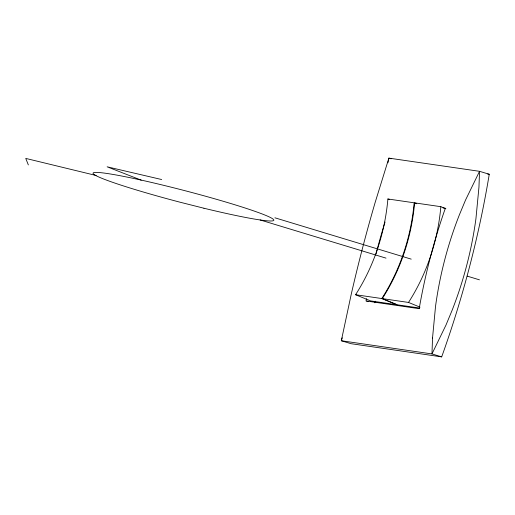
<?xml version="1.0" encoding="UTF-8"?>
<svg xmlns="http://www.w3.org/2000/svg" width="515" height="515" viewBox="0 0 515 515"><rect width="100%" height="100%" fill="white"/><g stroke="black" fill="none" stroke-linecap="round" stroke-linejoin="round"><path stroke-width="0.77" d="M366.423 298.694L366.036 300.947L419.223 308.685L419.983 304.178A544.484 466.178 -81.7 0 1 443.859 212.521L445.385 208.247L443.003 207.905M387.937 162.785L388.883 158.124L479.536 171.315L489.25 174.263A544.484 279.001 -73.1 0 1 441.683 356.876L351.03 343.685L341.316 340.737L351.262 294.174A384.628 92.095 -76.3 0 1 375.132 202.524L388.883 158.124L391.123 158.8M374.843 302.775L375.248 301.217M342.256 337.801L341.316 340.737L431.969 353.927L441.683 356.876M487.66 174.031L489.25 174.263M387.898 198.983L414.131 202.801A185.677 158.968 -81.7 0 1 381.802 298.546L355.575 294.728A185.677 158.968 -81.7 0 0 387.898 198.983L389.34 199.569M419.641 308.047L397.387 304.809L382.285 298.616A185.677 158.968 -81.7 0 0 414.614 202.865L440.84 206.682L445.874 208.749M382.285 298.616L408.517 302.434L420.021 307.152M161.671 179.535L107.146 166.809L141.213 180.153M96.17 175.506L25.75 158.408L28.344 164.916M274.913 217.8L411.215 259.135M467.195 276.117L479.465 279.838M260.172 219.963L386.005 258.131M366.757 301.166L368.186 301.597M414.614 202.865L416.77 203.753M381.802 298.546L396.904 304.738L370.671 300.921L355.575 294.728M440.84 206.682A185.677 158.968 -81.7 0 1 408.517 302.434M376.053 253.921A544.484 466.178 -81.7 0 1 385.053 222.01M432.529 338.014L431.969 353.927L445.945 325.145L452.048 310.448A387.499 374.643 -60.8 0 0 475.924 218.791L478.95 187.228L479.536 171.315L465.515 200.09L459.399 214.787A384.628 371.869 -60.8 0 0 435.523 306.438L432.529 338.014M203.934 208.234L180.456 202.311A93.376 6.186 14.6 0 1 102.826 172.905A93.376 6.186 14.6 0 1 254.545 211.182A93.376 6.186 14.6 0 1 203.934 208.234"/></g></svg>
